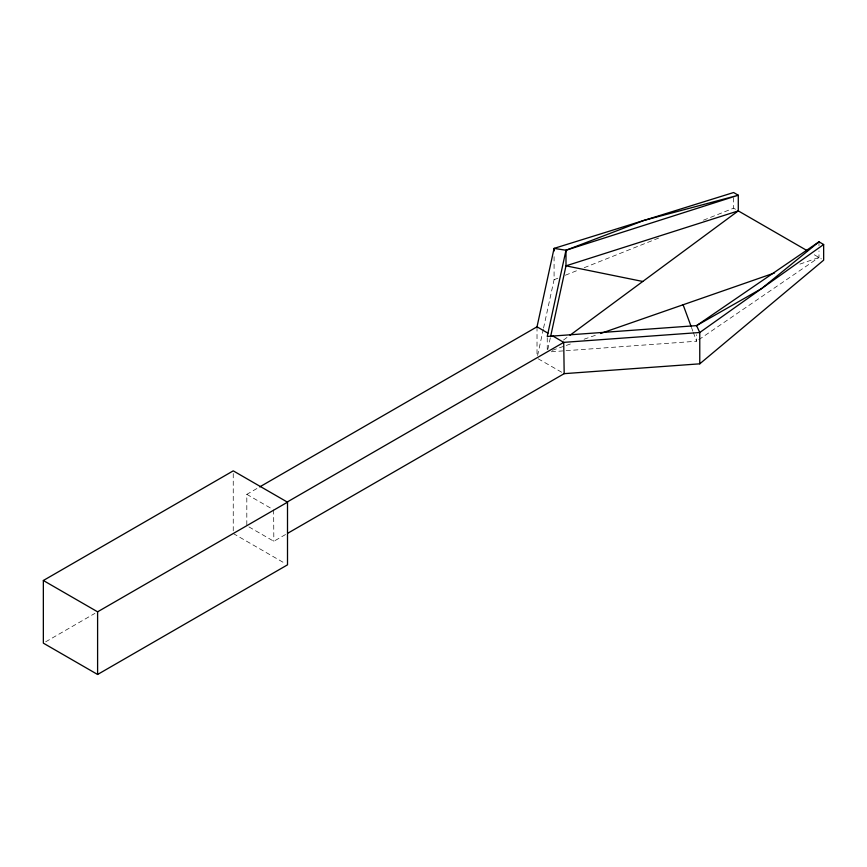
<?xml version="1.0" encoding="UTF-8"?>
<svg xmlns="http://www.w3.org/2000/svg" width="867" height="867" viewBox="0 0 867 867"><rect width="100%" height="100%" fill="white"/><g stroke="black" fill="none" stroke-linecap="round" stroke-linejoin="round"><path stroke-width="0.65" stroke-dasharray="4.33 3.25" d="M537.594 355.513L543.273 329.373M543.555 328.073L554.078 279.716L554.078 256.22M547.803 349.444L550.361 337.686M563.517 340.027L567.863 336.819M698.78 339.712L818.979 257.477L818.979 250.953M285.546 534.527L273.842 541.279L246.813 525.684L246.813 494.353L258.518 487.601M45.691 641.797L94.926 613.37M554.078 279.716L557.839 278.22M565.371 275.218L579.189 269.713M584.206 267.708L660.795 237.2M703.473 220.196L733.612 208.188L738.283 210.887M552.322 350.29L565.013 345.868M566.281 345.424L571.364 343.657M584.065 339.235L596.756 334.825M799.927 264.11L818.979 257.477M551.271 351.764L564.731 350.788M566.075 350.691L696.559 341.23L696.559 334.727M538.158 358.775L561.914 372.366M814.297 254.779L821.309 258.832M246.813 494.353L272.476 509.167M233.245 533.508L285.2 563.507M691.454 327.401L692.841 331.172M693.307 332.429L696.559 341.23M273.636 509.839L273.842 541.279M818.979 241.817L818.979 245.729M733.612 197.752L733.612 208.188M547.24 337.751L547.24 349.455M537.02 326.805L537.02 355.513M233.245 473.523L233.245 530.842"/><path stroke-width="1.3" d="M259.688 486.918L537.02 326.805L554.078 248.395L733.612 192.528L738.283 195.227L738.283 210.887L570.031 335.215M554.078 250.996L554.078 248.395L565.988 250.249L738.283 195.227L643.845 220.456L565.988 250.249L547.24 336.45L696.559 325.624L761.703 288.505L818.979 241.817L823.65 244.516L823.65 260.176L699.767 363.826L564.179 373.655L287.887 533.172M550.643 336.385L565.988 265.844L565.988 250.249M823.65 244.516L699.767 332.505L563.723 342.367L286.511 502.416M818.979 241.817L696.559 325.624L699.767 332.505L699.767 363.826M43.35 580.5L233.245 470.857L287.508 502.188L287.508 564.84L97.603 674.472L43.35 643.151L43.35 580.5L97.603 611.82L287.508 502.188M600.571 333.492L774.534 272.942M642.761 281.472L565.988 265.844L738.283 210.887L807.285 250.726M537.02 326.805L547.955 333.177M552.875 336.038L563.723 342.367L564.179 373.655M683.109 304.772L690.988 326.144M97.603 611.82L97.603 674.472"/></g></svg>
